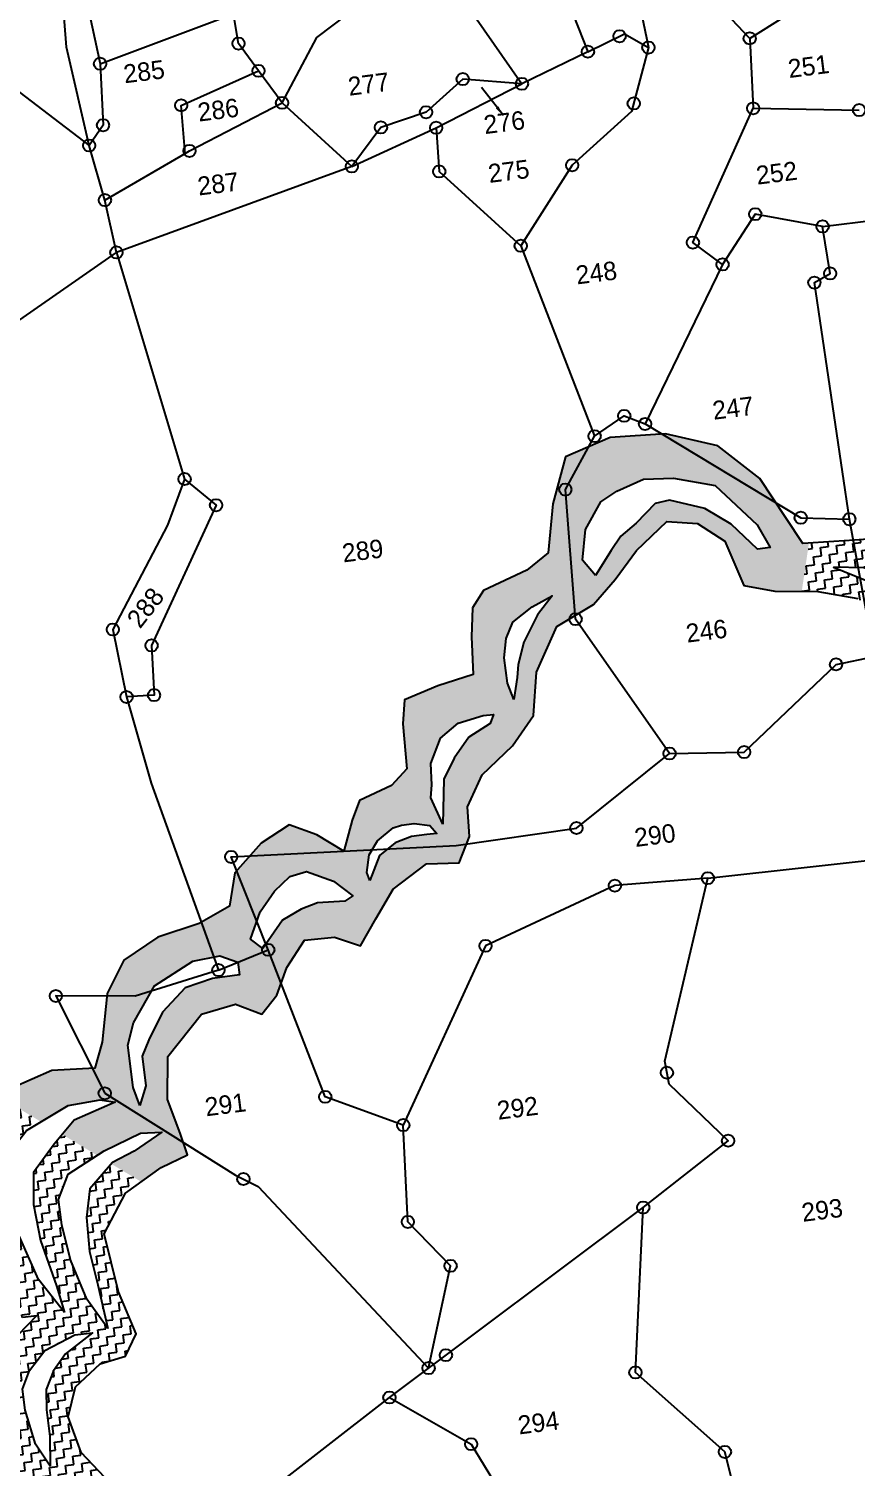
# Model space of a CAD drawing. Header units: metres. Extents: x 306977 to 311128, y 1929693 to 1933907.
# Drawn here: x 308831 to 309166, y 1931746 to 1932328 of the extents above; entities that cross this region are included whole.
import ezdxf

# ---------------------------------------------------------------- set-up
doc = ezdxf.new("R2010")
doc.units = ezdxf.units.M
doc.header["$LTSCALE"] = 0.3
doc.layers.get('0').update_dxf_attribs({"linetype": 'CONTINUOUS'})
for name, color, linetype in [('POLY_HATCH', 12, 'CONTINUOUS'), ('POLY_PARCEL', 6, 'CONTINUOUS'), ('SYM_ARROW', 1, 'CONTINUOUS'), ('SYM_STONE', 1, 'CONTINUOUS'), ('TEXT_PARCEL', 7, 'CONTINUOUS')]:
    doc.layers.add(name, color=color, linetype=linetype)
doc.styles.add('TEXT_MAP', font='KRDEV050.TTF')
doc.dimstyles.get("Standard").update_dxf_attribs({"dimtxt": 0.18, "dimasz": 0.18, "dimexe": 0.18, "dimexo": 0.0625, "dimgap": 0.09, "dimtad": 0, "dimtih": 1, "dimtoh": 1, "dimdec": 4, "dimzin": 0, "dimdsep": 46, "dimtxsty": 'Standard', "dimcen": 0.09, "dimadec": 0, "dimazin": 0, "dimtfac": 1, "dimtdec": 4, "dimtofl": 0, "dimtmove": 0, "dimatfit": 3, "dimfxl": 1, "dimtolj": 1, "dimtzin": 0, "dimarcsym": 0})
pattern_1 = [(0, (304442.5539, 1929643.4807), (0.79375, 0.79375), [0.79375, -0.79375]), (90, (304443.3477, 1929643.4807), (-0.79375, 0.79375), [0.79375, -0.79375])]

# ---------------------------------------------------------------- blocks, each defined once
blk = doc.blocks.new('STONE')
blk.add_circle((0, 0), 0.851)
blk = doc.blocks.new('TEXTARROW')
blk.add_leader([(0.04, -0.01), (8.68, -0.01)], dimstyle='Standard', override={"dimtxt": 2.5, "dimasz": 2.5, "dimexe": 1.25, "dimexo": 0.625, "dimgap": 0.625, "dimtad": 1, "dimtih": 0, "dimtoh": 0, "dimzin": 8, "dimcen": 2.5, "dimtofl": 1})
blk = doc.blocks.new('ED')
at = {"layer": 'POLY_HATCH'}
h = blk.add_hatch(dxfattribs=at)
h.set_pattern_fill('ZIGZAG', color=256, scale=0.25, style=0)
h.set_pattern_definition(pattern_1)
h.paths.add_polyline_path([(304699.5, 1930037.78), (304702.78, 1930040.2), (304705.2, 1930042.86), (304706.01, 1930047.01), (304708.55, 1930051.16), (304712.33, 1930052.84), (304714.75, 1930055), (304717.17, 1930057.54), (304720.46, 1930059.96), (304723.37, 1930059.4), (304725.79, 1930057.36), (304727.09, 1930052.84), (304730.01, 1930051.91), (304732.61, 1930051.56), (304733.9, 1930056.14), (304733.3, 1930056.18), (304731.99, 1930058.84), (304729.95, 1930062.99), (304726.29, 1930066.65), (304721.39, 1930068.45), (304715.99, 1930068.76), (304711.47, 1930067.45), (304709.67, 1930063.06), (304708.61, 1930058.41), (304706.32, 1930056.99), (304701.91, 1930055.56), (304700.61, 1930054.01), (304700.18, 1930051.22), (304699.87, 1930047.57), (304696.33, 1930046.89), (304692.92, 1930045.96), (304692.49, 1930043.67), (304692.3, 1930039.27), (304690.63, 1930037.84), (304687.34, 1930036.79), (304686.41, 1930034.99), (304685.23, 1930032.08), (304682.81, 1930034), (304680.27, 1930035.3), (304677.35, 1930033.88), (304674.44, 1930031.34), (304673.51, 1930028.18), (304670.35, 1930026.88), (304666.19, 1930026.07), (304662.65, 1930024.28), (304660.61, 1930021.24), (304659.55, 1930016.6), (304658.5, 1930014.18), (304654.34, 1930014.49), (304650.31, 1930013.31), (304649, 1930012.56), (304652.66, 1930009.67), (304655.48, 1930010.92), (304658.64, 1930011.08), (304660.05, 1930010.67), (304655.89, 1930009.42), (304654.56, 1930008.19), (304657.66, 1930005.74), (304658.39, 1930006.1), (304662.13, 1930007.35), (304664.2, 1930007.18), (304661.3, 1930005.68), (304659.05, 1930004.85), (304658.93, 1930004.74), (304661.61, 1930002.64), (304663.71, 1930003.77), (304666.38, 1930004.7), (304665.94, 1930006.87), (304665.14, 1930010.28), (304665.69, 1930014.43), (304669.48, 1930018.08), (304672.89, 1930018.64), (304675.31, 1930017.34), (304676.98, 1930019.01), (304678.28, 1930021.55), (304680.33, 1930023.97), (304683.25, 1930023.91), (304685.66, 1930022.73), (304687.46, 1930025.15), (304689.51, 1930027.81), (304693.04, 1930029.85), (304696.21, 1930029.54), (304697.51, 1930031.96), (304697.7, 1930034.87)])
h.paths.add_polyline_path([(304695.76, 1930037.82), (304695.09, 1930033.5), (304694.26, 1930036.16), (304694.51, 1930037.41), (304694.68, 1930039.48), (304695.92, 1930041.81), (304697.84, 1930043.06), (304700.33, 1930043.47), (304701.33, 1930043.47), (304700.91, 1930042.64), (304698.67, 1930041.56), (304697.01, 1930039.73)], flags=16)
h.paths.add_polyline_path([(304693.84, 1930033.5), (304694.42, 1930032.67), (304693.42, 1930032.67), (304691.93, 1930032.67), (304690.27, 1930032.25), (304688.6, 1930031.25), (304687.36, 1930028.93), (304687.19, 1930029.76), (304687.61, 1930031.42), (304688.6, 1930032.67), (304690.27, 1930033.75), (304691.1, 1930033.91), (304692.34, 1930033.91)], flags=16)
h.paths.add_polyline_path([(304703.5, 1930044.65), (304703.08, 1930046.31), (304703.08, 1930048.8), (304703.5, 1930050.63), (304704.33, 1930052.13), (304706.41, 1930053.37), (304708.48, 1930054.2), (304706.82, 1930052.54), (304705.16, 1930050.05), (304704.33, 1930047.97), (304704.08, 1930046.73)], flags=16)
h.paths.add_polyline_path([(304685.52, 1930027.66), (304684.69, 1930027.25), (304682.03, 1930027.41), (304680.37, 1930027), (304678.45, 1930026.17), (304676.21, 1930023.68), (304675.13, 1930024.75), (304676.38, 1930027.25), (304678.04, 1930029.07), (304679.7, 1930030.32), (304681.36, 1930030.57), (304683.86, 1930029.32)], flags=16)
h.paths.add_polyline_path([(304712.9, 1930055.61), (304711.82, 1930057.27), (304712.49, 1930060.18), (304714.32, 1930062.67), (304715.98, 1930063.5), (304718.72, 1930064.33), (304721.63, 1930064.08), (304725.54, 1930062.84), (304729.11, 1930058.52), (304730.11, 1930056.19), (304728.86, 1930056.19), (304726.62, 1930058.93), (304724.29, 1930060.76), (304720.97, 1930062), (304719.55, 1930061.84), (304717.47, 1930060.18), (304715.81, 1930059.1), (304714.73, 1930057.85)], flags=16)
h.paths.add_polyline_path([(304673.62, 1930022.66), (304673.62, 1930021.42), (304670.96, 1930021.42), (304668.21, 1930020.83), (304665.72, 1930018.76), (304664.06, 1930016.26), (304663.23, 1930014.77), (304663.23, 1930011.86), (304662.4, 1930010.03), (304661.98, 1930011.86), (304661.98, 1930016.02), (304662.81, 1930018.09), (304665.3, 1930021.42), (304669.29, 1930023.33), (304671.95, 1930023.49)], flags=16)
h = blk.add_hatch(dxfattribs=at)
h.set_pattern_fill('ZIGZAG', color=256, scale=0.25, style=0)
h.set_pattern_definition(pattern_1)
h.paths.add_polyline_path([(304754.69, 1930045.96), (304754.14, 1930050.11), (304751.97, 1930052.77), (304746.32, 1930055.44), (304738.32, 1930055.87), (304733.9, 1930056.14), (304732.61, 1930051.56), (304734.17, 1930051.35), (304737.95, 1930050.17), (304740.74, 1930047.51), (304741.17, 1930043.73), (304740.49, 1930040.32), (304739.56, 1930036.92), (304741.61, 1930035.37), (304744.9, 1930033.2), (304745.7, 1930029.92), (304745.27, 1930025.52), (304742.85, 1930022.48), (304744.9, 1930020.69), (304747.56, 1930017.9), (304747.75, 1930014.49), (304745.58, 1930012.2), (304743.65, 1930010.03), (304746.45, 1930008.36), (304748.24, 1930005.69), (304748.8, 1930002.41), (304747, 1929999.5), (304744.58, 1929997.7), (304747.87, 1929996.77), (304752.03, 1929998.69), (304754.94, 1930000.37), (304755.75, 1930002.91), (304755.31, 1930005.82), (304754.51, 1930008.85), (304755.56, 1930011.76), (304756.12, 1930015.17), (304755.19, 1930019.07), (304752.03, 1930021.49), (304752.59, 1930023.78), (304754.76, 1930025.83), (304754.82, 1930028.37), (304753.64, 1930031.53), (304752.09, 1930033.82), (304750.04, 1930036.61), (304751.22, 1930039.52), (304753.52, 1930042.43)])
h.paths.add_polyline_path([(304749.75, 1930042.71), (304748.97, 1930039.82), (304747.79, 1930036.46), (304745.84, 1930037.09), (304747.4, 1930039.82), (304748.34, 1930044.67), (304748.18, 1930048.03), (304747.01, 1930051.15), (304744.67, 1930053.49), (304748.58, 1930051.93), (304749.75, 1930050.53), (304750.14, 1930049.74), (304750.53, 1930047.25), (304750.14, 1930045.68)], flags=16)
h.paths.add_polyline_path([(304745.57, 1930044.37), (304745.29, 1930042.73), (304744.65, 1930040.71), (304743.74, 1930037.97), (304742.82, 1930037.06), (304741.91, 1930038.43), (304743.28, 1930042.09), (304743.74, 1930045.29), (304743.28, 1930047.11), (304740.99, 1930050.32), (304738.89, 1930051.87), (304735.96, 1930053.52), (304738.89, 1930053.06), (304741.63, 1930051.69), (304744.2, 1930050.32), (304744.65, 1930049.4), (304745.29, 1930048.03), (304745.57, 1930046.66)], flags=16)
h.paths.add_polyline_path([(304749.5, 1930033.05), (304750.68, 1930030.78), (304751.13, 1930029.69), (304751.59, 1930026.97), (304751.13, 1930025.61), (304749.95, 1930024.43), (304748.87, 1930022.89), (304746.32, 1930022.44), (304747.23, 1930023.98), (304749.05, 1930026.52), (304749.05, 1930029.69), (304748.41, 1930031.69), (304747.05, 1930033.77)], flags=16)
h.paths.add_polyline_path([(304748.49, 1930021), (304750.58, 1930019.75), (304751.59, 1930018.49), (304752.68, 1930016.15), (304753.26, 1930014.06), (304752.84, 1930012.63), (304752.42, 1930011.8), (304750.75, 1930010.12), (304749.74, 1930008.62), (304751.17, 1930007.36), (304752.01, 1930006.11), (304752.26, 1930003.18), (304752.01, 1930000.67), (304750.58, 1929999.24), (304748.66, 1929998.41), (304749.33, 1929999.83), (304750.16, 1930003.01), (304749.91, 1930005.27), (304749.33, 1930007.36), (304748.24, 1930009.04), (304748.24, 1930010.71), (304749.33, 1930012.22), (304750.33, 1930014.06), (304750.58, 1930015.31), (304749.74, 1930018.66)], flags=16)
h.paths.add_polyline_path([(304753.71, 1930023.89), (304759.4, 1930023.89), (304759.4, 1930026.98), (304753.71, 1930026.98)], flags=9)
h.paths.add_polyline_path([(304748.95, 1930036.52), (304754.36, 1930036.52), (304754.36, 1930039.61), (304748.95, 1930039.61)], flags=24)
h.paths.add_polyline_path([(304754.5, 1930013.17), (304760.19, 1930013.17), (304760.19, 1930016.27), (304754.5, 1930016.27)], flags=9)
h.paths.add_polyline_path([(304752.34, 1929997.24), (304757.98, 1929997.24), (304757.98, 1930000.34), (304752.34, 1930000.34)], flags=9)
h = blk.add_hatch(dxfattribs=at)
h.set_pattern_fill('ZIGZAG', color=256, scale=0.25, style=0)
h.set_pattern_definition(pattern_1)
h.paths.add_polyline_path([(304654.9, 1929991.98), (304653.82, 1929995.97), (304653.4, 1929999.45), (304653.4, 1930001.95), (304654.65, 1930004.27), (304657.66, 1930005.74), (304654.56, 1930008.19), (304653.65, 1930007.35), (304651.32, 1930004.85), (304650.91, 1930001.78), (304651.16, 1929998.21), (304652.15, 1929993.64), (304652.57, 1929990.98), (304650.49, 1929994.47), (304649.25, 1929998.62), (304648.41, 1930001.37), (304648.66, 1930004.85), (304649.49, 1930007.35), (304651.16, 1930009.01), (304652.66, 1930009.67), (304649, 1930012.56), (304646.78, 1930011.27), (304645.6, 1930007.61), (304645.29, 1930002.6), (304647.21, 1929997.33), (304646.4, 1929994.17), (304642.75, 1929992.5), (304641.07, 1929990.08), (304640.51, 1929985.69), (304640.57, 1929980.79), (304638.78, 1929978.75), (304637.1, 1929975.96), (304636.42, 1929971.93), (304636.98, 1929966.92), (304636.92, 1929962.64), (304635.36, 1929958.37), (304635.92, 1929955.83), (304637.85, 1929953.41), (304637.91, 1929950.99), (304636.48, 1929948.83), (304634.9, 1929947.96), (304634, 1929943.13), (304634.04, 1929942.24), (304635.67, 1929940.77), (304636.41, 1929944.48), (304638.08, 1929946.52), (304641.15, 1929947.92), (304641.43, 1929952.65), (304643.94, 1929956.45), (304647.56, 1929958.22), (304648.58, 1929959.61), (304647.37, 1929962.86), (304647.09, 1929967.22), (304650.72, 1929971.21), (304654.71, 1929972.6), (304654.44, 1929974.55), (304652.48, 1929977.24), (304651.65, 1929980.86), (304652.73, 1929983.64), (304655.4, 1929985.56), (304657.94, 1929985.99), (304659.24, 1929988.04), (304658.06, 1929992.31), (304657.38, 1929998.07), (304659.93, 1930001.73), (304661.61, 1930002.64), (304658.93, 1930004.74), (304656.56, 1930002.61), (304655.89, 1929999.87), (304655.73, 1929996.55), (304656.14, 1929993.22), (304656.56, 1929988.9)])
h.paths.add_polyline_path([(304644.52, 1929989.33), (304648.46, 1929991.02), (304649.87, 1929991.02), (304647.76, 1929989.33), (304645.65, 1929986.1), (304645.23, 1929981.88), (304646.63, 1929978.37), (304645.93, 1929976.26), (304642.41, 1929974.57), (304641.43, 1929972.74), (304641.43, 1929969.23), (304641.71, 1929967.12), (304642.84, 1929962.62), (304642.13, 1929959.81), (304640.3, 1929957.98), (304638.9, 1929955.17), (304638.62, 1929955.17), (304637.49, 1929957.28), (304639.6, 1929960.79), (304641.01, 1929961.92), (304639.32, 1929964.31), (304638.9, 1929969.23), (304638.9, 1929972.46), (304640.3, 1929975.27), (304643.12, 1929977.38), (304644.24, 1929977.66), (304643.82, 1929979.49), (304642.84, 1929983.01), (304642.84, 1929983.99), (304643.54, 1929987.51)], flags=16)
h.paths.add_polyline_path([(304648.5, 1929985.8), (304650.22, 1929987.52), (304653.31, 1929988.67), (304655.03, 1929988.67), (304652.16, 1929986.95), (304650.79, 1929985.46), (304649.87, 1929983.74), (304649.64, 1929981.8), (304649.64, 1929979.16), (304649.3, 1929976.3), (304648.16, 1929978.59), (304647.58, 1929982.03), (304647.58, 1929984.09)], flags=16)
h.paths.add_polyline_path([(304648.14, 1929974.8), (304649.29, 1929974.8), (304647.91, 1929973.08), (304646.42, 1929971.71), (304645.05, 1929967.93), (304645.05, 1929966.21), (304645.05, 1929963.69), (304644.71, 1929962.55), (304643.56, 1929965.07), (304643.33, 1929967.7), (304643.9, 1929971.94), (304646.77, 1929974.22)], flags=16)
h.paths.add_polyline_path([(304635.41, 1929950.36), (304641.29, 1929950.36), (304641.29, 1929953.35), (304635.41, 1929953.35)], flags=25)
for points in [[(304654.44, 1929974.55), (304652.48, 1929977.24), (304651.65, 1929980.86), (304652.73, 1929983.64), (304655.4, 1929985.56), (304657.94, 1929985.99), (304659.24, 1929988.04), (304658.06, 1929992.31), (304657.38, 1929998.07), (304659.93, 1930001.73), (304663.71, 1930003.77), (304666.38, 1930004.7), (304665.94, 1930006.87), (304665.14, 1930010.28), (304665.69, 1930014.43), (304669.48, 1930018.08), (304672.89, 1930018.64), (304675.31, 1930017.34), (304676.98, 1930019.01), (304678.28, 1930021.55), (304680.33, 1930023.97), (304683.25, 1930023.91), (304685.66, 1930022.73), (304687.46, 1930025.15), (304689.51, 1930027.81), (304693.04, 1930029.85), (304696.21, 1930029.54), (304697.51, 1930031.96), (304697.7, 1930034.87), (304699.5, 1930037.78), (304702.78, 1930040.2), (304705.2, 1930042.86), (304706.01, 1930047.01), (304708.55, 1930051.16), (304712.33, 1930052.84), (304714.75, 1930055), (304717.17, 1930057.54), (304720.46, 1930059.96), (304723.37, 1930059.4), (304725.79, 1930057.36), (304727.09, 1930052.84), (304730.01, 1930051.91), (304734.17, 1930051.35), (304737.95, 1930050.17)], [(304746.32, 1930055.44), (304738.32, 1930055.87), (304733.3, 1930056.18), (304731.99, 1930058.84), (304729.95, 1930062.99), (304726.29, 1930066.65), (304721.39, 1930068.45), (304715.99, 1930068.76), (304711.47, 1930067.45), (304709.67, 1930063.06), (304708.61, 1930058.41), (304706.32, 1930056.99), (304701.91, 1930055.56), (304700.61, 1930054.01), (304700.18, 1930051.22), (304699.87, 1930047.57), (304696.33, 1930046.89), (304692.92, 1930045.96), (304692.49, 1930043.67), (304692.3, 1930039.27), (304690.63, 1930037.84), (304687.34, 1930036.79), (304686.41, 1930034.99), (304685.23, 1930032.08), (304682.81, 1930034), (304680.27, 1930035.3), (304677.35, 1930033.88), (304674.44, 1930031.34), (304673.51, 1930028.18), (304670.35, 1930026.88), (304666.19, 1930026.07), (304662.65, 1930024.28), (304660.61, 1930021.24), (304659.55, 1930016.6), (304658.5, 1930014.18), (304654.34, 1930014.49), (304650.31, 1930013.31)], [(304712.9, 1930055.61), (304711.82, 1930057.27), (304712.49, 1930060.18), (304714.32, 1930062.67), (304715.98, 1930063.5), (304718.72, 1930064.33), (304721.63, 1930064.08), (304725.54, 1930062.84), (304729.11, 1930058.52), (304730.11, 1930056.19), (304728.86, 1930056.19), (304726.62, 1930058.93), (304724.29, 1930060.76), (304720.97, 1930062), (304719.55, 1930061.84), (304717.47, 1930060.18), (304715.81, 1930059.1), (304714.73, 1930057.85), (304712.9, 1930055.61)], [(304703.5, 1930044.65), (304703.08, 1930046.31), (304703.08, 1930048.8), (304703.5, 1930050.63), (304704.33, 1930052.13), (304706.41, 1930053.37), (304708.48, 1930054.2), (304706.82, 1930052.54), (304705.16, 1930050.05), (304704.33, 1930047.97), (304704.08, 1930046.73), (304703.5, 1930044.65)], [(304735.96, 1930053.52), (304738.89, 1930051.87), (304740.99, 1930050.32), (304743.28, 1930047.11), (304743.74, 1930045.29), (304743.28, 1930042.09), (304741.91, 1930038.43), (304742.82, 1930037.06), (304743.74, 1930037.97), (304744.65, 1930040.71), (304745.29, 1930042.73), (304745.57, 1930044.37), (304745.57, 1930046.66), (304745.29, 1930048.03), (304744.65, 1930049.4), (304744.2, 1930050.32), (304741.63, 1930051.69), (304738.89, 1930053.06), (304735.96, 1930053.52), (304735.96, 1930053.52)], [(304695.09, 1930033.5), (304694.26, 1930036.16), (304694.51, 1930037.41), (304694.68, 1930039.48), (304695.92, 1930041.81), (304697.84, 1930043.06), (304700.33, 1930043.47), (304701.33, 1930043.47), (304700.91, 1930042.64), (304698.67, 1930041.56), (304697.01, 1930039.73), (304695.76, 1930037.82), (304695.09, 1930033.5)], [(304687.36, 1930028.93), (304687.19, 1930029.76), (304687.61, 1930031.42), (304688.6, 1930032.67), (304690.27, 1930033.75), (304691.1, 1930033.91), (304692.34, 1930033.91), (304693.84, 1930033.5), (304694.42, 1930032.67), (304693.42, 1930032.67), (304691.93, 1930032.67), (304690.27, 1930032.25), (304688.6, 1930031.25), (304687.36, 1930028.93)], [(304676.21, 1930023.68), (304675.13, 1930024.75), (304676.38, 1930027.25), (304678.04, 1930029.07), (304679.7, 1930030.32), (304681.36, 1930030.57), (304683.86, 1930029.32), (304685.52, 1930027.66), (304684.69, 1930027.25), (304682.03, 1930027.41), (304680.37, 1930027), (304678.45, 1930026.17), (304676.21, 1930023.68)], [(304662.4, 1930010.03), (304661.98, 1930011.86), (304661.98, 1930016.02), (304662.81, 1930018.09), (304665.3, 1930021.42), (304669.29, 1930023.33), (304671.95, 1930023.49), (304673.62, 1930022.66), (304673.62, 1930021.42), (304670.96, 1930021.42), (304668.21, 1930020.83), (304665.72, 1930018.76), (304664.06, 1930016.26), (304663.23, 1930014.77), (304663.23, 1930011.86), (304662.4, 1930010.03)], [(304652.57, 1929990.98), (304650.49, 1929994.47), (304649.25, 1929998.62), (304648.41, 1930001.37), (304648.66, 1930004.85), (304649.49, 1930007.35), (304651.16, 1930009.01), (304655.48, 1930010.92), (304658.64, 1930011.08), (304660.05, 1930010.67), (304655.89, 1930009.42), (304653.65, 1930007.35), (304651.32, 1930004.85), (304650.91, 1930001.78), (304651.16, 1929998.21), (304652.15, 1929993.64), (304652.57, 1929990.98)], [(304656.56, 1929988.9), (304654.9, 1929991.98), (304653.82, 1929995.97), (304653.4, 1929999.45), (304653.4, 1930001.95), (304654.65, 1930004.27), (304658.39, 1930006.1), (304662.13, 1930007.35), (304664.2, 1930007.18), (304661.3, 1930005.68), (304659.05, 1930004.85), (304656.56, 1930002.61), (304655.89, 1929999.87), (304655.73, 1929996.55), (304656.14, 1929993.22), (304656.56, 1929988.9)], [(304648.46, 1929991.02), (304649.87, 1929991.02), (304647.76, 1929989.33)], [(304649.3, 1929976.3), (304648.16, 1929978.59), (304647.58, 1929982.03), (304647.58, 1929984.09), (304648.5, 1929985.8), (304650.22, 1929987.52), (304653.31, 1929988.67), (304655.03, 1929988.67), (304652.16, 1929986.95), (304650.79, 1929985.46), (304649.87, 1929983.74), (304649.64, 1929981.8), (304649.64, 1929979.16), (304649.3, 1929976.3)]]:
    blk.add_lwpolyline(points, dxfattribs=at)
at = {"layer": 'POLY_PARCEL'}
for points in [[(304669.3, 1930103.37), (304668.34, 1930113.15), (304668.87, 1930124.47)], [(304670.2, 1930124.63), (304671.36, 1930111.14)], [(304705.1, 1930116.9), (304711.84, 1930104.01)], [(304723.58, 1930117.59), (304724.49, 1930105.96)], [(304671.36, 1930111.14), (304684.86, 1930114.3)], [(304686.57, 1930108.5), (304684.97, 1930111.38), (304684.86, 1930114.3)], [(304688.45, 1930105.12), (304692.62, 1930111.01), (304697.64, 1930113.89)], [(304716.34, 1930115.14), (304718.6, 1930106.31)], [(304649.53, 1930109.47), (304660.64, 1930111.89), (304669.3, 1930103.37)], [(304671.36, 1930111.14), (304670.89, 1930105.16), (304669.3, 1930103.37)], [(304734.38, 1930105.61), (304730.9, 1930110.4)], [(304678.46, 1930101.42), (304678.68, 1930106.12), (304686.57, 1930108.5)], [(304688.45, 1930105.12), (304686.57, 1930108.5)], [(304741.82, 1930109.08), (304734.38, 1930105.61)], [(304718.6, 1930106.31), (304722.36, 1930107.58), (304724.49, 1930105.96)], [(304724.49, 1930105.96), (304722.08, 1930099.99), (304715.68, 1930095.53), (304709.73, 1930088.39)], [(304718.6, 1930106.31), (304711.84, 1930104.01)], [(304734.38, 1930105.61), (304733.86, 1930098.81)], [(304678.46, 1930101.42), (304678.92, 1930101.62), (304688.45, 1930105.12)], [(304688.45, 1930105.12), (304694.4, 1930098.13)], [(304711.84, 1930104.01), (304706.18, 1930105.2), (304702.23, 1930102.45), (304697.69, 1930101.54), (304694.4, 1930098.13)], [(304703.02, 1930100.83), (304711.84, 1930104.01)], [(304670.15, 1930097.91), (304669.3, 1930103.37)], [(304670.15, 1930097.91), (304678.46, 1930101.42)], [(304694.4, 1930098.13), (304703.02, 1930100.83)], [(304703.02, 1930100.83), (304702.78, 1930096.57), (304709.73, 1930088.39)], [(304728.99, 1930084.11), (304726.39, 1930086.58), (304733.86, 1930098.81)], [(304733.86, 1930098.81), (304744.06, 1930097.34)], [(304670.62, 1930092.71), (304670.15, 1930097.91)], [(304694.4, 1930098.13), (304670.62, 1930092.71)], [(304644.05, 1930077.26), (304650.24, 1930081.22), (304655.39, 1930081.92), (304660.02, 1930087.15), (304670.62, 1930092.71)], [(304670.62, 1930092.71), (304674.42, 1930069.99)], [(304709.73, 1930088.39), (304714.52, 1930069.09)], [(304739.11, 1930086.55), (304732.76, 1930088.56), (304728.99, 1930084.11)], [(304738.09, 1930057.94), (304737.62, 1930081.22), (304739.26, 1930081.92), (304739.11, 1930086.55)], [(304739.11, 1930086.55), (304744.41, 1930086.51)], [(304728.99, 1930084.11), (304719.54, 1930069.65)], [(304714.52, 1930069.09), (304717.63, 1930070.69), (304719.54, 1930069.65)], [(304674.42, 1930069.99), (304672.19, 1930065.75), (304665.64, 1930056.34), (304666.14, 1930049.65)], [(304674.42, 1930069.99), (304677.13, 1930067.07), (304669.19, 1930054.32), (304668.81, 1930049.5), (304666.14, 1930049.65)], [(304717.86, 1930037.52), (304710.44, 1930051.65), (304711.04, 1930064.29), (304714.52, 1930069.09)], [(304719.54, 1930069.65), (304733.42, 1930058.68), (304738.09, 1930057.94)], [(304738.84, 1930044.36), (304738.09, 1930057.94)], [(304666.14, 1930049.65), (304667.46, 1930041.02), (304671.65, 1930022.15)], [(304717.86, 1930037.52), (304725.07, 1930036.75), (304735.02, 1930044.09), (304738.84, 1930044.36)], [(304676.71, 1930023.49), (304674.27, 1930032.92), (304696.13, 1930031.25), (304707.95, 1930031.47), (304717.86, 1930037.52)], [(304720.03, 1930025.01), (304710.96, 1930025.43), (304697.73, 1930021.21), (304687.59, 1930004.91)], [(304709.74, 1929993.99), (304718.75, 1929999.41), (304713.76, 1930005.59), (304713.61, 1930007.87), (304720.03, 1930025.01)], [(304720.03, 1930025.01), (304740.63, 1930024.67)], [(304671.65, 1930022.15), (304676.71, 1930023.49)], [(304687.59, 1930004.91), (304680.4, 1930008.59), (304676.71, 1930023.49)], [(304671.65, 1930022.15), (304663.3, 1930020.64), (304655.64, 1930021.64), (304659.16, 1930011.64), (304670.77, 1930002.13), (304672.84, 1930000.75), (304687.05, 1929981.13), (304690.43, 1929990.73), (304686.84, 1929995.5), (304687.59, 1930004.91)], [(304682.9, 1929978.77), (304709.74, 1929993.99)], [(304715.49, 1929962.12), (304714.62, 1929969.39), (304706.96, 1929978.17), (304709.74, 1929993.99)], [(304658.37, 1929951.17), (304659.12, 1929954.85), (304666.63, 1929960.18), (304668.3, 1929970.12), (304682.9, 1929978.77)], [(304682.9, 1929978.77), (304690.22, 1929973.25), (304692.22, 1929968.82), (304701.66, 1929962.29), (304708.1, 1929962.04)]]:
    blk.add_lwpolyline(points, dxfattribs=at)
at = {"layer": 'SYM_ARROW', "xscale": 0.4, "yscale": 0.4, "zscale": 0.4, "rotation": 120.7957758158321}
blk.add_blockref('TEXTARROW', (304709.67, 1930101.16), dxfattribs=at)
at = {"layer": 'SYM_STONE', "xscale": 0.7, "yscale": 0.7, "zscale": 0.7}
for p in [(304671.36, 1930111.14), (304684.97, 1930111.38), (304686.57, 1930108.5), (304718.6, 1930106.31), (304721.85, 1930107.41), (304670.89, 1930105.16), (304678.68, 1930106.12), (304688.45, 1930105.12), (304706.18, 1930105.2), (304724.49, 1930105.96), (304734.38, 1930105.61), (304711.84, 1930104.01), (304669.3, 1930103.37), (304702.23, 1930102.45), (304678.92, 1930101.62), (304697.69, 1930101.54), (304703.02, 1930100.83), (304722.39, 1930100.75), (304670.15, 1930097.91), (304694.4, 1930098.13), (304733.86, 1930098.81), (304702.78, 1930096.57), (304744.06, 1930097.34), (304715.68, 1930095.53), (304670.62, 1930092.71), (304709.73, 1930088.39), (304732.76, 1930088.56), (304726.39, 1930086.58), (304739.11, 1930086.55), (304728.99, 1930084.11), (304737.62, 1930081.22), (304739.26, 1930081.92), (304674.42, 1930069.99), (304717.63, 1930070.69), (304714.52, 1930069.09), (304719.54, 1930069.65), (304677.13, 1930067.07), (304711.04, 1930064.29), (304733.42, 1930058.68), (304738.09, 1930057.94), (304665.64, 1930056.34), (304669.19, 1930054.32), (304710.44, 1930051.65), (304666.14, 1930049.65), (304668.81, 1930049.5), (304735.02, 1930044.09), (304717.86, 1930037.52), (304725.07, 1930036.75), (304674.27, 1930032.92), (304707.95, 1930031.47), (304710.96, 1930025.43), (304720.03, 1930025.01), (304676.71, 1930023.49), (304655.64, 1930021.64), (304671.65, 1930022.15), (304671.65, 1930022.15), (304697.73, 1930021.21), (304659.16, 1930011.64), (304680.4, 1930008.59), (304713.68, 1930006.73), (304687.59, 1930004.91), (304671.49, 1930001.66), (304718.75, 1929999.41), (304686.84, 1929995.5), (304709.74, 1929993.99), (304690.43, 1929990.73), (304688.88, 1929982.16), (304687.05, 1929981.13), (304682.9, 1929978.77), (304706.96, 1929978.17), (304690.22, 1929973.25), (304714.62, 1929969.39)]:
    blk.add_blockref('STONE', p, dxfattribs=at)
at = {"layer": 'TEXT_PARCEL', "style": 'TEXT_MAP'}
for s, p in [('285', (304673.5, 1930108.94)), ('277', (304695.02, 1930104.98)), ('286', (304680.19, 1930104.33)), ('251', (304737.71, 1930101.29)), ('276', (304707.65, 1930099.61)), ('287', (304679.27, 1930097.19)), ('275', (304707.48, 1930094.84)), ('252', (304733.32, 1930091.38)), ('248', (304714.69, 1930083.96)), ('247', (304726.22, 1930069.21)), ('289', (304688.72, 1930059.98)), ('246', (304720.92, 1930048.01)), ('290', (304713.43, 1930028.91)), ('291', (304668.67, 1930008.17)), ('292', (304696.82, 1930004.25)), ('293', (304724.97, 1929990.65)), ('294', (304694.97, 1929973.6))]:
    blk.add_text(s, height=1.8, dxfattribs=at).set_placement(p)
blk.add_text('288', height=1.8, rotation=44.965, dxfattribs=at).set_placement((304668.27, 1930056))

msp = doc.modelspace()

# ---------------------------------------------------------------- block references
at = {"xscale": 4.157630778727309, "yscale": 4.157630778727309, "zscale": 4.157630778727309, "rotation": 7.25041498381366}
msp.add_blockref('ED', (65042.93, -6188077.08), dxfattribs=at)

doc.saveas('drawing.dxf')
